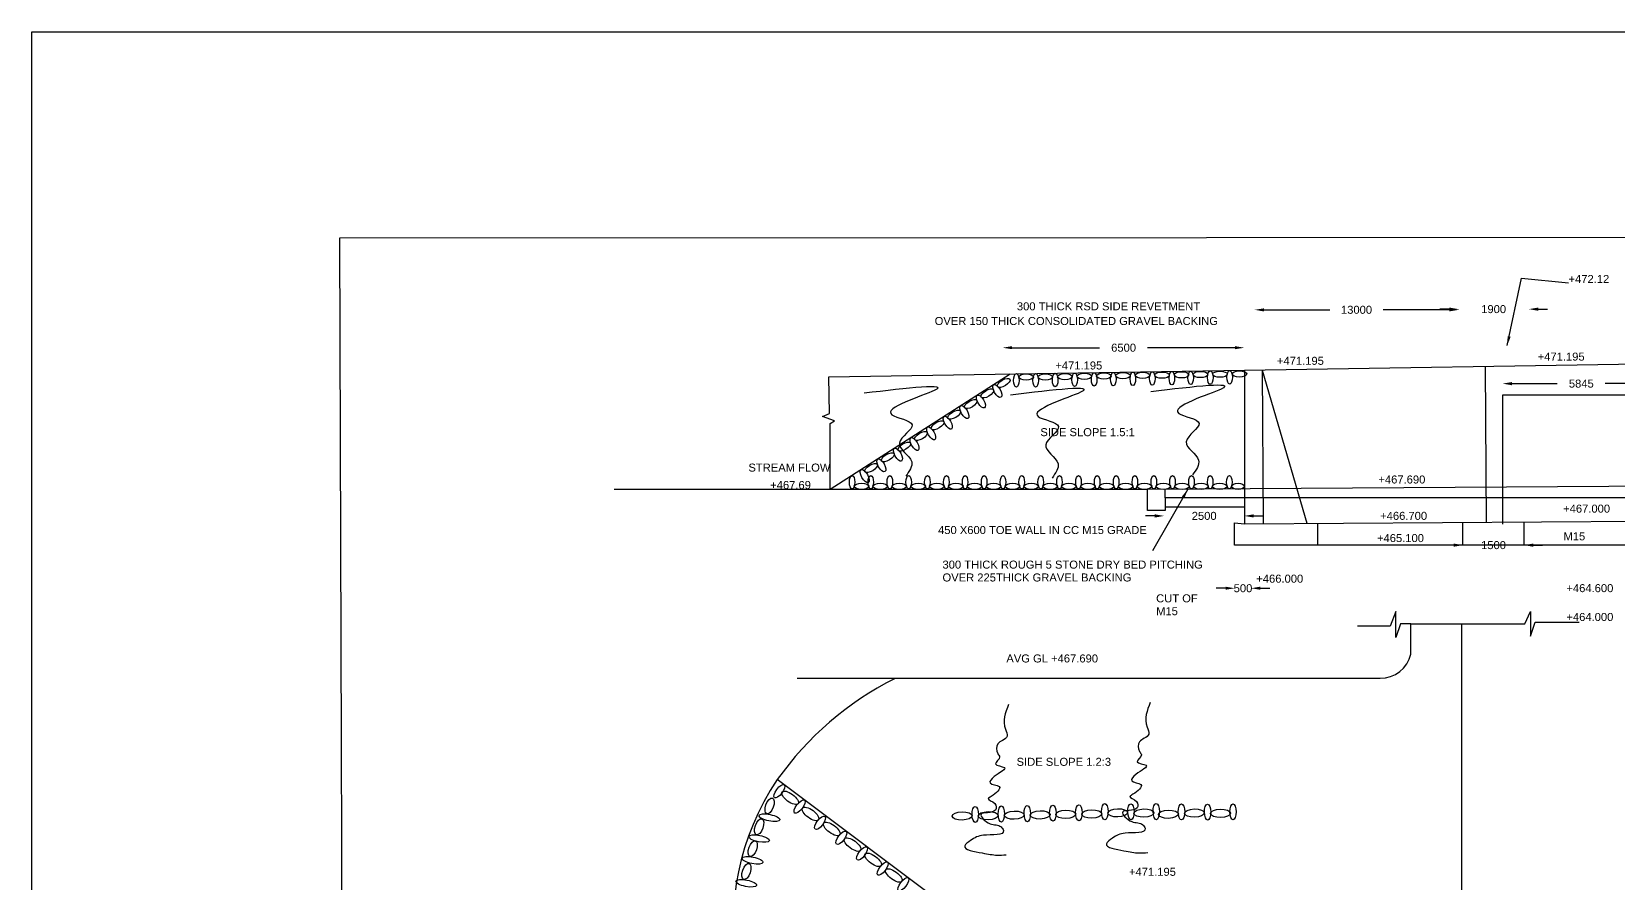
# Model space of a CAD drawing. Header units: inches. Extents: x 8.6 to 46.6, y 1.4 to 28.
# Drawn here: x 8.62 to 20.51, y 21.67 to 28.05 of the extents above; entities that cross this region are included whole.
import ezdxf

# ---------------------------------------------------------------- set-up
doc = ezdxf.new("R2010")
doc.units = ezdxf.units.IN
doc.header["$MEASUREMENT"] = 0
for name, color, linetype in [('DIMENSION', 7, 'Continuous'), ('DRAWING', 2, 'Continuous'), ('TEXT', 7, 'Continuous')]:
    doc.layers.add(name, color=color, linetype=linetype)
doc.styles.get("Standard").update_dxf_attribs({"font": 'arial.ttf', "height": 0.06})
doc.dimstyles.get("Standard").update_dxf_attribs({"dimtxt": 0.06, "dimasz": 0.07, "dimexe": 0.18, "dimexo": 0.0625, "dimgap": 0.09, "dimtad": 0, "dimtih": 1, "dimtoh": 1, "dimdec": 4, "dimzin": 0, "dimdsep": 46, "dimtxsty": 'Standard', "dimcen": 0.09, "dimse1": 1, "dimse2": 1, "dimadec": 0, "dimazin": 0, "dimtfac": 1, "dimtdec": 4, "dimtofl": 0, "dimtmove": 0, "dimatfit": 3, "dimfxl": 0, "dimtolj": 1, "dimtzin": 0, "dimarcsym": 0})

# ---------------------------------------------------------------- blocks, each defined once
blk = doc.blocks.new('*D2')
at = {"layer": 'Defpoints', "color": 0, "transparency": 16777216}
for p in [(17.707, 25.682), (15.896, 25.484), (17.707, 25.513)]:
    blk.add_point(p, dxfattribs=at)
at = {"layer": 'DIMENSION', "color": 0, "lineweight": -2, "transparency": 16777216}
for p, q in [((15.966, 25.682), (16.622, 25.682)), ((17.637, 25.682), (16.982, 25.682))]:
    blk.add_line(p, q, dxfattribs=at)
at = {"layer": 'DIMENSION', "color": 0, "transparency": 16777216}
for points in [[(15.966, 25.694), (15.966, 25.671), (15.896, 25.682)], [(17.637, 25.694), (17.637, 25.671), (17.707, 25.682)]]:
    blk.add_solid(points, dxfattribs=at)
at = {"layer": 'DIMENSION', "color": 0, "transparency": 16777216, "insert": (16.802, 25.682), "char_height": 0.06, "attachment_point": 5}
blk.add_mtext('\\A1;6500', dxfattribs=at)
blk = doc.blocks.new('*D3')
at = {"layer": 'Defpoints', "color": 0, "transparency": 16777216}
for p in [(19.313, 25.966), (17.784, 25.909), (19.313, 25.92)]:
    blk.add_point(p, dxfattribs=at)
at = {"layer": 'DIMENSION', "color": 0, "lineweight": -2, "transparency": 16777216}
for p, q in [((17.854, 25.966), (18.348, 25.966)), ((19.243, 25.966), (18.748, 25.966))]:
    blk.add_line(p, q, dxfattribs=at)
at = {"layer": 'DIMENSION', "color": 0, "transparency": 16777216}
for points in [[(17.854, 25.977), (17.854, 25.954), (17.784, 25.966)], [(19.243, 25.977), (19.243, 25.954), (19.313, 25.966)]]:
    blk.add_solid(points, dxfattribs=at)
at = {"layer": 'DIMENSION', "color": 0, "transparency": 16777216, "insert": (18.548, 25.966), "char_height": 0.06, "attachment_point": 5}
blk.add_mtext('\\A1;13000', dxfattribs=at)
blk = doc.blocks.new('*D4')
at = {"layer": 'Defpoints', "color": 0, "transparency": 16777216}
for p in [(19.313, 25.966), (19.84, 25.982), (19.84, 25.971)]:
    blk.add_point(p, dxfattribs=at)
at = {"layer": 'DIMENSION', "color": 0, "lineweight": -2, "transparency": 16777216}
for p, q in [((19.243, 25.971), (19.173, 25.971)), ((19.91, 25.971), (19.98, 25.971))]:
    blk.add_line(p, q, dxfattribs=at)
at = {"layer": 'DIMENSION', "color": 0, "transparency": 16777216}
for points in [[(19.243, 25.983), (19.243, 25.959), (19.313, 25.971)], [(19.91, 25.983), (19.91, 25.959), (19.84, 25.971)]]:
    blk.add_solid(points, dxfattribs=at)
at = {"layer": 'DIMENSION', "color": 0, "transparency": 16777216, "insert": (19.576, 25.971), "char_height": 0.06, "attachment_point": 5}
blk.add_mtext('\\A1;1900', dxfattribs=at)
blk = doc.blocks.new('*D5')
at = {"layer": 'Defpoints', "color": 0, "transparency": 16777216}
for p in [(17.106, 24.422), (17.106, 24.41), (17.707, 24.424)]:
    blk.add_point(p, dxfattribs=at)
at = {"layer": 'DIMENSION', "color": 0, "lineweight": -2, "transparency": 16777216}
for p, q in [((17.036, 24.422), (16.966, 24.422)), ((17.777, 24.422), (17.847, 24.422))]:
    blk.add_line(p, q, dxfattribs=at)
at = {"layer": 'DIMENSION', "color": 0, "transparency": 16777216}
for points in [[(17.036, 24.434), (17.036, 24.41), (17.106, 24.422)], [(17.777, 24.434), (17.777, 24.41), (17.707, 24.422)]]:
    blk.add_solid(points, dxfattribs=at)
at = {"layer": 'DIMENSION', "color": 0, "transparency": 16777216, "insert": (17.406, 24.422), "char_height": 0.06, "attachment_point": 5}
blk.add_mtext('\\A1;2500', dxfattribs=at)
blk = doc.blocks.new('*D6')
at = {"layer": 'Defpoints', "color": 0, "transparency": 16777216}
for p in [(17.636, 23.88), (17.636, 23.876), (17.757, 23.864)]:
    blk.add_point(p, dxfattribs=at)
at = {"layer": 'DIMENSION', "color": 0, "lineweight": -2, "transparency": 16777216}
for p, q in [((17.566, 23.88), (17.496, 23.88)), ((17.827, 23.88), (17.897, 23.88))]:
    blk.add_line(p, q, dxfattribs=at)
at = {"layer": 'DIMENSION', "color": 0, "transparency": 16777216}
for points in [[(17.566, 23.892), (17.566, 23.869), (17.636, 23.88)], [(17.827, 23.892), (17.827, 23.869), (17.757, 23.88)]]:
    blk.add_solid(points, dxfattribs=at)
at = {"layer": 'DIMENSION', "color": 0, "transparency": 16777216, "insert": (17.697, 23.88), "char_height": 0.06, "attachment_point": 5}
blk.add_mtext('\\A1;500', dxfattribs=at)
blk = doc.blocks.new('*D25')
at = {"layer": 'Defpoints', "color": 0, "transparency": 16777216}
for p in [(19.643, 25.413), (19.643, 25.325), (20.823, 25.325)]:
    blk.add_point(p, dxfattribs=at)
at = {"layer": 'DIMENSION', "color": 0, "lineweight": -2, "transparency": 16777216}
for p, q in [((19.713, 25.413), (20.053, 25.413)), ((20.753, 25.413), (20.413, 25.413))]:
    blk.add_line(p, q, dxfattribs=at)
at = {"layer": 'DIMENSION', "color": 0, "transparency": 16777216}
for points in [[(19.713, 25.425), (19.713, 25.401), (19.643, 25.413)], [(20.753, 25.425), (20.753, 25.401), (20.823, 25.413)]]:
    blk.add_solid(points, dxfattribs=at)
at = {"layer": 'DIMENSION', "color": 0, "transparency": 16777216, "insert": (20.233, 25.413), "char_height": 0.06, "attachment_point": 5}
blk.add_mtext('\\A1;5845', dxfattribs=at)
blk = doc.blocks.new('*D26')
at = {"layer": 'Defpoints', "color": 0, "transparency": 16777216}
for p in [(19.346, 24.203), (19.346, 24.203), (19.803, 24.203)]:
    blk.add_point(p, dxfattribs=at)
at = {"layer": 'DIMENSION', "color": 0, "lineweight": -2, "transparency": 16777216}
for p, q in [((19.276, 24.203), (19.206, 24.203)), ((19.873, 24.203), (19.943, 24.203))]:
    blk.add_line(p, q, dxfattribs=at)
at = {"layer": 'DIMENSION', "color": 0, "transparency": 16777216}
for points in [[(19.276, 24.215), (19.276, 24.191), (19.346, 24.203)], [(19.873, 24.215), (19.873, 24.191), (19.803, 24.203)]]:
    blk.add_solid(points, dxfattribs=at)
at = {"layer": 'DIMENSION', "color": 0, "transparency": 16777216, "insert": (19.575, 24.203), "char_height": 0.06, "attachment_point": 5}
blk.add_mtext('\\A1;1500', dxfattribs=at)

msp = doc.modelspace()

# ---------------------------------------------------------------- linework, layer by layer
at = {"layer": 'DIMENSION'}
for points in [[(46.62444, 27.38882), (46.62444, 1.41237), (8.61737, 1.41237), (8.61737, 28.04922), (46.62163, 28.04922), (46.62444, 27.38882)], [(10.92788, 26.50433), (43.41032, 26.51903), (43.30559, 3.70654), (11.00166, 3.75731), (10.92788, 26.50433)], [(17.11407, 24.55706), (17.11407, 24.46199), (16.98159, 24.46199), (16.98159, 24.62043)], [(17.11407, 24.55706), (17.11365, 24.62131)], [(17.70739, 24.48701), (17.11407, 24.48701)]]:
    msp.add_lwpolyline(points, dxfattribs=at)
for centre, major_axis, ratio in [((15.90353, 25.41856), (0.04673, 0.02823), 0.4281765), ((15.99811, 25.43741), (0, -0.05053), 0.40859667), ((16.0708, 25.46266), (0.0546, 0), 0.4281765), ((16.14254, 25.43741), (0, -0.05053), 0.40859667), ((16.21523, 25.46266), (0.0546, 0), 0.4281765), ((16.28931, 25.43976), (0, -0.05053), 0.40859667), ((16.362, 25.46501), (0.0546, 0), 0.4281765), ((16.43491, 25.44209), (0, -0.05053), 0.40859667), ((16.5076, 25.46734), (0.0546, 0), 0.4281765), ((16.58168, 25.44444), (0, -0.05053), 0.40859667), ((16.65437, 25.46969), (0.0546, 0), 0.4281765), ((16.72481, 25.44674), (0, -0.05053), 0.40859667), ((16.7975, 25.472), (0.0546, 0), 0.4281765), ((16.87158, 25.44909), (0, -0.05053), 0.40859667), ((16.94427, 25.47435), (0.0546, 0), 0.4281765), ((17.01718, 25.45143), (0, -0.05053), 0.40859667), ((17.08987, 25.47668), (0.0546, 0), 0.4281765), ((17.16395, 25.45378), (0, -0.05053), 0.40859667), ((17.23664, 25.47903), (0.0546, 0), 0.4281765), ((17.30493, 25.45604), (0, -0.05053), 0.40859667), ((17.37762, 25.48129), (0.0546, 0), 0.4281765), ((17.4517, 25.45839), (0, -0.05053), 0.40859667), ((17.52439, 25.48364), (0.0546, 0), 0.4281765), ((17.5973, 25.46072), (0, -0.05053), 0.40859667), ((17.66999, 25.48597), (0.0546, 0), 0.4281765), ((15.73223, 25.27951), (-0.02687, 0.04753), 0.4281765), ((15.7804, 25.33958), (0.04673, 0.02823), 0.4281765), ((15.85537, 25.35849), (-0.02687, 0.04753), 0.4281765), ((15.53227, 25.18044), (0.04673, 0.02823), 0.4281765), ((15.60804, 25.19985), (-0.02687, 0.04753), 0.4281765), ((15.6562, 25.25992), (0.04673, 0.02823), 0.4281765), ((15.35982, 25.04066), (-0.02687, 0.04753), 0.4281765), ((15.40799, 25.10073), (0.04673, 0.02823), 0.4281765), ((15.48411, 25.12037), (-0.02687, 0.04753), 0.4281765), ((15.15878, 24.94089), (0.04673, 0.02823), 0.4281765), ((15.23454, 24.96031), (-0.02687, 0.04753), 0.4281765), ((15.28271, 25.02037), (0.04673, 0.02823), 0.4281765), ((15.03449, 24.86118), (0.04673, 0.02823), 0.4281765), ((15.11062, 24.88082), (-0.02687, 0.04753), 0.4281765), ((14.86101, 24.72073), (-0.02687, 0.04753), 0.4281765), ((14.90918, 24.7808), (0.04673, 0.02823), 0.4281765), ((14.98633, 24.80111), (-0.02687, 0.04753), 0.4281765), ((14.76684, 24.6744), (0, -0.05053), 0.40859667), ((14.83794, 24.64381), (0.0546, 0), 0.4281765), ((14.90699, 24.6744), (0, -0.05053), 0.40859667), ((14.9781, 24.64381), (0.0546, 0), 0.4281765), ((15.04945, 24.6744), (0, -0.05053), 0.40859667), ((15.12056, 24.64381), (0.0546, 0), 0.4281765), ((15.19127, 24.6744), (0, -0.05053), 0.40859667), ((15.26238, 24.64381), (0.0546, 0), 0.4281765), ((15.33142, 24.6744), (0, -0.05053), 0.40859667), ((15.40253, 24.64381), (0.0546, 0), 0.4281765), ((15.47388, 24.6744), (0, -0.05053), 0.40859667), ((15.54499, 24.64381), (0.0546, 0), 0.4281765), ((15.61404, 24.6744), (0, -0.05053), 0.40859667), ((15.68514, 24.64381), (0.0546, 0), 0.4281765), ((15.75699, 24.6744), (0, -0.05053), 0.40859667), ((15.8281, 24.64381), (0.0546, 0), 0.4281765), ((15.89825, 24.6744), (0, -0.05053), 0.40859667), ((15.96935, 24.64381), (0.0546, 0), 0.4281765), ((16.0384, 24.6744), (0, -0.05053), 0.40859667), ((16.10951, 24.64381), (0.0546, 0), 0.4281765), ((16.18086, 24.6744), (0, -0.05053), 0.40859667), ((16.25197, 24.64381), (0.0546, 0), 0.4281765), ((16.32102, 24.6744), (0, -0.05053), 0.40859667), ((16.39212, 24.64381), (0.0546, 0), 0.4281765), ((16.46397, 24.6744), (0, -0.05053), 0.40859667), ((16.53508, 24.64381), (0.0546, 0), 0.4281765), ((16.60413, 24.6744), (0, -0.05053), 0.40859667), ((16.67524, 24.64381), (0.0546, 0), 0.4281765), ((16.74658, 24.6744), (0, -0.05053), 0.40859667), ((16.81769, 24.64381), (0.0546, 0), 0.4281765), ((16.88674, 24.6744), (0, -0.05053), 0.40859667), ((16.95785, 24.64381), (0.0546, 0), 0.4281765), ((17.02856, 24.6744), (0, -0.05053), 0.40859667), ((17.09966, 24.64381), (0.0546, 0), 0.4281765), ((17.16871, 24.6744), (0, -0.05053), 0.40859667), ((17.23982, 24.64381), (0.0546, 0), 0.4281765), ((17.31117, 24.6744), (0, -0.05053), 0.40859667), ((17.38227, 24.64381), (0.0546, 0), 0.4281765), ((17.45132, 24.6744), (0, -0.05053), 0.40859667), ((17.52243, 24.64381), (0.0546, 0), 0.4281765), ((17.59496, 24.6744), (0, -0.05053), 0.40859667), ((17.65981, 24.64381), (0.04758, 0), 0.49130324), ((14.22118, 22.35911), (0.03654, 0.04817), 0.3968915), ((14.30196, 22.31031), (-0.06012, 0.04428), 0.41334643), ((14.14853, 22.24892), (0.02112, 0.05954), 0.46334488), ((14.37282, 22.24416), (0.03654, 0.04817), 0.3968915), ((14.45569, 22.18908), (-0.06012, 0.04428), 0.41334643), ((15.68984, 22.18491), (0.00058, -0.06046), 0.3968915), ((15.88556, 22.18912), (0.00058, -0.06046), 0.3968915), ((16.08014, 22.19126), (0.00058, -0.06046), 0.3968915), ((16.27169, 22.19533), (0.00058, -0.06046), 0.3968915), ((16.46656, 22.19812), (0.00058, -0.06046), 0.3968915), ((16.66117, 22.20673), (0.00058, -0.06046), 0.3968915), ((16.85693, 22.20495), (0.00058, -0.06046), 0.3968915), ((17.04721, 22.20684), (0.00058, -0.06046), 0.3968915), ((17.23598, 22.20474), (0.00058, -0.06046), 0.3968915), ((17.43175, 22.20295), (0.00058, -0.06046), 0.3968915), ((17.62203, 22.20484), (0.00058, -0.06046), 0.3968915), ((14.06997, 22.09293), (0.02112, 0.05954), 0.46334488), ((14.14773, 22.1609), (-0.07771, 0.01573), 0.30919305), ((14.52655, 22.12293), (0.03654, 0.04817), 0.3968915), ((14.61487, 22.07679), (-0.06012, 0.04428), 0.41334643), ((15.59192, 22.17436), (0.07465, 0.00177), 0.41334643), ((15.78637, 22.17595), (0.07465, 0.00177), 0.41334643), ((15.98208, 22.18016), (0.07465, 0.00177), 0.41334643), ((16.17666, 22.18231), (0.07465, 0.00177), 0.41334643), ((16.36822, 22.18637), (0.07465, 0.00177), 0.41334643), ((16.56308, 22.18917), (0.07465, 0.00177), 0.41334643), ((16.75769, 22.19778), (0.07465, 0.00177), 0.41334643), ((16.95346, 22.19599), (0.07465, 0.00177), 0.41334643), ((17.1379, 22.18718), (0.07465, 0.00177), 0.41334643), ((17.3325, 22.19579), (0.07465, 0.00177), 0.41334643), ((17.52827, 22.194), (0.07465, 0.00177), 0.41334643), ((14.06918, 22.00492), (-0.07771, 0.01573), 0.30919305), ((14.68573, 22.01064), (0.03654, 0.04817), 0.3968915), ((14.77069, 21.95975), (-0.06012, 0.04428), 0.41334643), ((14.02186, 21.92946), (0.02112, 0.05954), 0.46334488), ((14.84155, 21.89359), (0.03654, 0.04817), 0.3968915), ((14.92467, 21.84573), (-0.06012, 0.04428), 0.41334643), ((13.97452, 21.75818), (0.02112, 0.05954), 0.46334488), ((14.02106, 21.84144), (-0.07771, 0.01573), 0.30919305), ((14.99553, 21.77958), (0.03654, 0.04817), 0.3968915), ((15.07986, 21.72834), (-0.06012, 0.04428), 0.41334643), ((13.97372, 21.67016), (-0.07771, 0.01573), 0.30919305), ((15.15072, 21.66219), (0.03654, 0.04817), 0.3968915)]:
    msp.add_ellipse(centre, major_axis=major_axis, ratio=ratio, dxfattribs=at)
for points in [[(14.85629, 25.34309), (15.38293, 25.36188), (15.06506, 25.17961), (15.21741, 25.10446), (15.12148, 24.96728), (15.21365, 24.82824), (15.1685, 24.71926)], [(15.95329, 25.32957), (16.47992, 25.34836), (16.16205, 25.16609), (16.3144, 25.09093), (16.21847, 24.95376), (16.31064, 24.81471), (16.2655, 24.70574)], [(17.00653, 25.35399), (17.53316, 25.37278), (17.2153, 25.19051), (17.36765, 25.11535), (17.27172, 24.97818), (17.36389, 24.83913), (17.31874, 24.73016)], [(15.93989, 23.00819), (15.91558, 22.82398), (15.9288, 22.77115), (15.89501, 22.74033), (15.85976, 22.71391), (15.85829, 22.642), (15.87298, 22.61705), (15.84213, 22.56422), (15.90823, 22.5378), (15.83184, 22.46883), (15.80099, 22.42186), (15.87004, 22.39398), (15.80981, 22.3206), (15.78777, 22.30446), (15.83766, 22.26703), (15.8406, 22.2186), (15.73335, 22.18778), (15.80093, 22.11587), (15.8832, 22.09239), (15.90083, 22.06597), (15.75099, 22.02929), (15.65549, 21.99113), (15.61142, 21.95003), (15.74217, 21.8972), (15.85529, 21.88106), (15.92139, 21.88399)], [(17.00203, 23.02433), (16.97772, 22.84012), (16.99093, 22.78729), (16.95715, 22.75647), (16.92189, 22.73006), (16.92042, 22.65814), (16.93511, 22.63319), (16.90426, 22.58036), (16.97036, 22.55395), (16.89398, 22.48497), (16.86313, 22.43801), (16.93217, 22.41012), (16.87194, 22.33674), (16.8499, 22.3206), (16.89979, 22.28318), (16.90273, 22.23475), (16.79549, 22.20393), (16.86306, 22.13202), (16.94533, 22.10853), (16.96296, 22.08212), (16.81312, 22.04543), (16.71763, 22.00727), (16.67355, 21.96618), (16.8043, 21.91335), (16.91742, 21.8972), (16.98353, 21.90014)]]:
    msp.add_spline(points, degree=3, dxfattribs=at)
at = {"layer": 'DRAWING'}
for points in [[(15.95145, 25.48487), (14.60365, 24.62043), (14.60365, 25.11325), (14.63468, 25.13437), (14.54526, 25.16685), (14.59728, 25.18958), (14.5929, 25.46311)], [(14.59143, 25.46309), (20.82336, 25.56291), (20.82336, 24.56017), (26.50176, 24.56017), (32.72205, 24.56017), (32.72205, 25.32548), (20.82336, 25.32548), (19.64259, 25.32548)], [(17.70739, 25.513), (17.70739, 24.36373), (20.67747, 24.38323)], [(17.84105, 25.51514), (17.84861, 24.36465)], [(17.84105, 25.51514), (18.17523, 24.3668)], [(19.51279, 25.54192), (19.52045, 24.37563)], [(19.64259, 25.32548), (19.64259, 24.36042)], [(20.82336, 24.64567), (16.98023, 24.62043), (12.98277, 24.62043)], [(20.67633, 24.55706), (17.11407, 24.55706)], [(20.67866, 24.20312), (17.63278, 24.20312), (17.63278, 24.37033), (17.70739, 24.36373)], [(18.25621, 24.36733), (18.25621, 24.20312)], [(19.34264, 24.37447), (19.34264, 24.20312)], [(19.80292, 24.37749), (19.80292, 24.20312)]]:
    msp.add_lwpolyline(points, dxfattribs=at)
at = {"layer": 'DRAWING', "color": 2}
for points in [[(18.9558, 23.38722), (18.9558, 23.61398), (18.87654, 23.61398), (18.84231, 23.51139), (18.84231, 23.70576), (18.80087, 23.59598), (18.55587, 23.59598)], [(18.9558, 23.61398), (19.81063, 23.61398), (19.85206, 23.70596), (19.85206, 23.5206), (19.88809, 23.62678), (20.21777, 23.62678)], [(19.33672, 20.81548), (19.33672, 23.61398)], [(14.35621, 23.20629), (18.72451, 23.20629)]]:
    msp.add_lwpolyline(points, dxfattribs=at)
msp.add_lwpolyline([(15.56765, 21.42525), (14.20551, 22.44614, 0.40165365), (14.66488, 19.80113, 0.1169543)], format="xyb", dxfattribs=at)
for centre, radius, start, end in [((18.72896, 23.43891), 0.23266, 268.904651, 347.163206), ((16.16656, 21.0554), 2.40413, 116.763805, 144.656383)]:
    msp.add_arc(centre, radius, start, end, dxfattribs=at)

# ---------------------------------------------------------------- texts
at = {"layer": 'TEXT'}
for s, p in [('+472.12', (20.13713, 26.16705)), ('300 THICK RSD SIDE REVETMENT ', (16.00207, 25.96223)), ('OVER 150 THICK CONSOLIDATED GRAVEL BACKING', (15.38579, 25.85228)), ('+471.195', (16.29035, 25.51923)), ('+471.195', (17.95148, 25.55398)), ('+471.195', (19.90606, 25.5854)), ('SIDE SLOPE 1.5:1', (16.17797, 25.01949)), ('STREAM FLOW ', (13.98975, 24.75414)), ('+467.69', (14.1528, 24.62357)), ('+467.690', (18.71198, 24.66487)), ('+467.000', (20.0967, 24.4467)), ('+466.700', (18.72521, 24.39262)), ('450 X600 TOE WALL IN CC M15 GRADE', (15.41106, 24.28621)), ('+465.100', (18.70157, 24.2261)), ('M15', (20.09937, 24.23926)), ('300 THICK ROUGH 5 STONE DRY BED PITCHING ', (15.44446, 24.0273)), ('OVER 225THICK GRAVEL BACKING', (15.44446, 23.93092)), ('+466.000', (17.79654, 23.9219)), ('+464.600', (20.12129, 23.85083)), ('CUT OF ', (17.04583, 23.77463)), ('M15', (17.04583, 23.67825)), ('+464.000', (20.12129, 23.63502)), ('AVG GL +467.690', (15.92305, 23.3242)), ('SIDE SLOPE 1.2:3', (15.99989, 22.54985)), ('+471.195', (16.84226, 21.72584))]:
    msp.add_text(s, height=0.06, dxfattribs=at).set_placement(p)

# ---------------------------------------------------------------- dimensions: what is measured, and where the dimension line sits
at = {"layer": 'DIMENSION'}
for base, p1, p2, text, picture, middle in [((19.31261, 25.96551), (17.78424, 25.90917), (19.31261, 25.9199), '13000', '*D3', (18.54843, 25.96551)), ((19.83974, 25.97093), (19.31261, 25.96551), (19.83974, 25.98166), '1900', '*D4', (19.57618, 25.97093)), ((17.70739, 25.68243), (15.89647, 25.48399), (17.70739, 25.513), '6500', '*D2', (16.80193, 25.68243)), ((19.64259, 25.41286), (20.82336, 25.32548), (19.64259, 25.32548), '5845', '*D25', (20.23297, 25.41286)), ((17.10552, 24.42206), (17.70739, 24.42444), (17.10552, 24.4102), '2500', '*D5', (17.40646, 24.42206)), ((19.34622, 24.20312), (19.80292, 24.20312), (19.34622, 24.20312), '1500', '*D26', (19.57457, 24.20312))]:
    dim = msp.add_linear_dim(base=base, p1=p1, p2=p2, text=text, dimstyle='Standard', dxfattribs=at)
    dim.commit()
    dim.dimension.update_dxf_attribs({"geometry": picture, "text_midpoint": middle})
dim = msp.add_linear_dim(base=(17.63613, 23.88019), p1=(17.75707, 23.86443), p2=(17.63613, 23.87621), text='500', dimstyle='Standard', dxfattribs=at)
dim.commit()
dim.dimension.update_dxf_attribs({"geometry": '*D6', "text_midpoint": (17.6966, 23.88019), "dimtype": 160})

# ---------------------------------------------------------------- leaders
for points in [[(19.67731, 25.69758), (19.78483, 26.2035), (20.13713, 26.16705)], [(17.2838, 24.62242), (17.01811, 24.16077)]]:
    msp.add_leader(points, dimstyle='Standard', override={"dimgap": 0.09, "dimtad": 0}, dxfattribs=at)

doc.saveas('drawing.dxf')
